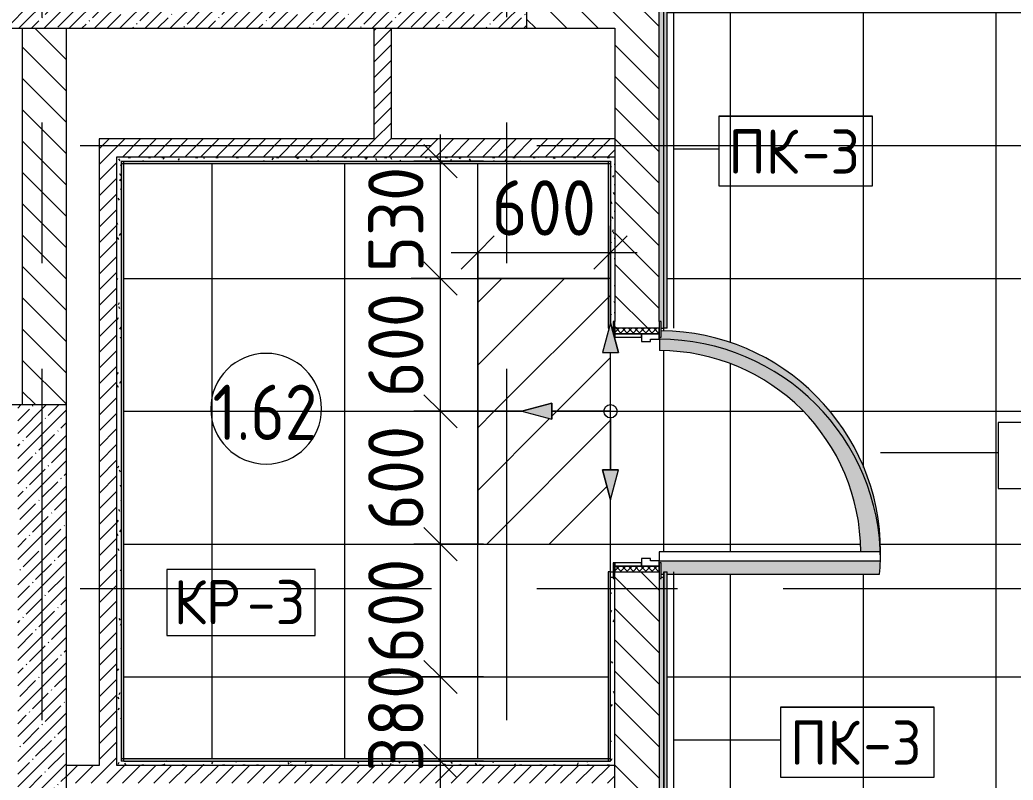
# Model space of a CAD drawing. Header units: millimetres. Extents: x 81671 to 282875, y -8553 to 29000.
# Drawn here: x 98510 to 102997, y 14134 to 17568 of the extents above; entities that cross this region are included whole.
import ezdxf

# ---------------------------------------------------------------- set-up
doc = ezdxf.new("R2010")
doc.units = ezdxf.units.MM
doc.linetypes.add('Осевая', pattern=[3175, 635, -476.25, 1587.5, -476.25])
for name, color, linetype, lineweight in [('A-ANNO-DIMS', 7, 'Continuous', 9), ('A-ANNO-DIMS-100', 7, 'Continuous', 9), ('A-AREA-IDEN', 7, 'Continuous', 9), ('A-DETL', 7, 'Continuous', 9), ('A-DETL-GENF', 7, 'Continuous', 9), ('A-DOOR', 7, 'Continuous', 9), ('A-DOOR-1', 7, 'Continuous', 13), ('A-DOOR-FRAM', 7, 'Continuous', 13), ('A-DOOR-FRAM-1', 7, 'Continuous', 9), ('A-FLOR-IDEN', 7, 'Continuous', 9), ('A-FLOR-PATT', 7, 'Continuous', 9), ('A-GENM-IDEN', 7, 'Continuous', 9), ('A-WALL', 7, 'Continuous', 9), ('I-WALL', 7, 'Continuous', 9), ('Оси-2', 7, 'Осевая', 9)]:
    doc.layers.add(name, color=color, linetype=linetype, lineweight=lineweight)
for name, color, linetype, lineweight, true_color in [('A-DETL-GENF-1', 7, 'Continuous', 9, 0x004000), ('A-FLOR-1', 7, 'Continuous', 9, 0x787878), ('A-GENM-5', 7, 'Continuous', 9, 0xff8040), ('A-WALL-1', 9, 'Continuous', 9, 0x808080), ('A-WALL-FNSH-1', 9, 'Continuous', 9, 0x808080), ('I-WALL-2', 9, 'Continuous', 9, 0x808080)]:
    doc.layers.add(name, color=color, linetype=linetype, lineweight=lineweight, true_color=true_color)
doc.styles.add('GOST Common', font='GOST_Common.ttf', dxfattribs={"width": 0.9, "height": 250})
doc.styles.add('GOST Common_1', font='GOST_Common.ttf', dxfattribs={"height": 200})
doc.styles.add('ISOCPEUR', font='isocpeur.ttf', dxfattribs={"width": 0.9, "height": 250})
doc.dimstyles.new('ISO-2_5_0_9К_БОЛЬШОЙ', dxfattribs={"dimscale": 304.8, "dimtxt": 248.995294, "dimasz": 0.492126, "dimexe": 0.393701, "dimexo": 0.984252, "dimgap": 0, "dimtad": 1, "dimdec": 0, "dimrnd": 10, "dimzin": 0, "dimdsep": 46, "dimtxsty": 'ISOCPEUR', "dimblk1": 'OBLIQUE', "dimblk2": 'OBLIQUE', "dimsah": 1, "dimcen": 0.09, "dimdle": 0.393701, "dimazin": 0, "dimtfac": 1, "dimtdec": 4, "dimtix": 1, "dimtmove": 0, "dimatfit": 3, "dimfxl": 1, "dimtvp": 1, "dimtolj": 1, "dimtzin": 0, "dimarcsym": 2})
pattern_1 = [(45, (0, 0), (-57.024626, 57.024626), []), (45, (57.025, 0), (-57.024626, 57.024626), [100.806, -20.161, 3.353, -16.808])]
pattern_2 = [(135, (0, 0), (-70.71068, -70.71068), [])]
pattern_3 = [(45, (0, 0), (-35.35534, 35.35534), [])]
pattern_4 = [(0, (0, 0), (121.92, 30.48), [10.058, -81.382, 10.058, -81.382, -487.68]), (0, (0, 0), (121.92, 30.48), [-182.88, 10.058, -172.822, 10.058, -81.382, -213.36]), (0, (0, 0), (121.92, 30.48), [-457.2, 10.058, -50.902, 10.058, -142.342]), (120, (45.72, 15.24), (-87.356454, 90.345817), [10.058, -81.382, 10.058, -81.382, -487.68]), (120, (45.72, 15.24), (-87.356454, 90.345817), [-182.88, 10.058, -172.822, 10.058, -81.382, -213.36]), (120, (45.72, 15.24), (-87.356454, 90.345817), [-457.2, 10.058, -50.902, 10.058, -142.342]), (240, (60.96, 76.2), (-34.563546, -120.825817), [10.058, -81.382, 10.058, -81.382, -487.68]), (240, (60.96, 76.2), (-34.563546, -120.825817), [-182.88, 10.058, -172.822, 10.058, -81.382, -213.36]), (240, (60.96, 76.2), (-34.563546, -120.825817), [-457.2, 10.058, -50.902, 10.058, -142.342])]
pattern_5 = [(45, (0, 0), (-141.42136, 141.42136), [])]

# ---------------------------------------------------------------- blocks, each defined once
blk = doc.blocks.new('110_Дверь_СКБ_1Ст_Внутренняя1 - Д-4 1100x2100h_су мгн-31800557-План отделки полов с раскладкой материалов 1 этажа в осях 23_1-33')
at = {"layer": 'A-DOOR'}
h = blk.add_hatch(dxfattribs=at)
h.set_pattern_fill('FP_27', color=256, style=0, pattern_type=2)
h.set_pattern_definition([(135, (1751.41, 164.685), (-14.14214, -14.14214), []), (225, (1751.41, 164.685), (14.14214, -14.14214), [])])
h.paths.add_polyline_path([(562.5, 100), (537.5, 100), (537.5, -100), (562.5, -100)])
at = {"layer": 'A-DOOR-FRAM-1'}
h = blk.add_hatch(dxfattribs=at)
h.set_pattern_fill('FP_28', color=256, style=0, pattern_type=2)
h.set_pattern_definition([(45, (-371.384, 164.685), (-14.1421, 14.1421), []), (135, (-371.384, 164.685), (-14.1421, -14.1421), [])])
h.paths.add_polyline_path([(-512.5, -100), (-512.5, 100), (-537.5, 100), (-537.5, -100)])
at = {"layer": 'A-DOOR'}
blk.add_arc((512.5, 100), 1000, 90, 180, dxfattribs=at)
at = {"layer": 'A-DOOR-1'}
for p, q in [((512.5, 1100), (472.5, 1100)), ((472.5, 1100), (472.5, 100)), ((512.5, 100), (512.5, 1100)), ((472.5, 100), (512.5, 100))]:
    blk.add_line(p, q, dxfattribs=at)
at = {"layer": 'A-DOOR-FRAM'}
for p, q in [((-497.5, 108), (-567.5, 108)), ((-567.5, 108), (-567.5, 100)), ((-567.5, 100), (-497.5, 100)), ((-512.5, 100), (-537.5, 100)), ((-537.5, 100), (-537.5, -100)), ((-487.5, 100), (-512.5, 100)), ((-512.5, 100), (-512.5, 20)), ((-512.5, -100), (-512.5, 100)), ((-497.5, 100), (-512.5, 100)), ((-512.5, 100), (-512.5, 99)), ((-512.5, 99), (-497.5, 99)), ((-497.5, 100), (-497.5, 108)), ((-497.5, 99), (-497.5, 100)), ((-487.5, 60), (-487.5, 100)), ((512.5, 100), (512.5, 60)), ((537.5, 100), (512.5, 100)), ((592.5, 108), (522.5, 108)), ((522.5, 108), (522.5, 100)), ((537.5, 100), (522.5, 100)), ((522.5, 100), (522.5, 99)), ((522.5, 100), (592.5, 100)), ((522.5, 99), (537.5, 99)), ((537.5, 20), (537.5, 100)), ((562.5, 100), (537.5, 100)), ((537.5, 100), (537.5, -100)), ((537.5, 99), (537.5, 100)), ((562.5, -100), (562.5, 100)), ((592.5, 100), (592.5, 108)), ((-477.5, 60), (-487.5, 60)), ((-477.5, 20), (-477.5, 60)), ((512.5, 60), (502.5, 60)), ((502.5, 60), (502.5, 20)), ((-512.5, 20), (-477.5, 20)), ((-497.5, 20), (-512.5, 20)), ((-512.5, 20), (-512.5, -100)), ((-497.5, -100), (-497.5, 20)), ((502.5, 20), (537.5, 20)), ((537.5, 20), (522.5, 20)), ((522.5, 20), (522.5, -100)), ((537.5, -100), (537.5, 20)), ((-497.5, -100), (-567.5, -100)), ((-567.5, -100), (-567.5, -108)), ((-567.5, -108), (-517.7, -108)), ((-537.5, -100), (-512.5, -100)), ((-512.5, -100), (-497.5, -100)), ((-497.5, -102.6), (-497.5, -100)), ((522.5, -100), (537.5, -100)), ((592.5, -100), (522.5, -100)), ((522.5, -100), (522.5, -108)), ((522.5, -108), (592.5, -108)), ((537.5, -100), (562.5, -100)), ((592.5, -108), (592.5, -100))]:
    blk.add_line(p, q, dxfattribs=at)
blk = doc.blocks.new('Плинтус - Плинтус керамогранит бежевый-33067102-План отделки полов с раскладкой материалов 1 этажа в осях 23_1-33')
at = {"layer": 'A-GENM-5'}
blk.add_hatch(color=256, dxfattribs=at).paths.add_polyline_path([(0, 0), (0, -15), (1518, -15), (1518, 0), (59.8, 0)])
for p, q in [((0, 0), (1518, 0)), ((0, -15), (1518, -15)), ((1518, 0), (1518, -15)), ((0, -45), (1518, -45))]:
    blk.add_line(p, q, dxfattribs=at)
blk = doc.blocks.new('Плинтус - Плинтус керамогранит бежевый-32865434-План отделки полов с раскладкой материалов 1 этажа в осях 23_1-33')
at = {"layer": 'A-GENM-5'}
blk.add_hatch(color=256, dxfattribs=at).paths.add_polyline_path([(0, -15), (1591, -15), (1576, 0), (0, 0)])
for p, q in [((0, 0), (1576, 0)), ((0, -15), (0, 0)), ((0, -15), (1591, -15)), ((1591, -15), (1576, 0)), ((0, -45), (1621, -45))]:
    blk.add_line(p, q, dxfattribs=at)
blk = doc.blocks.new('Начало раскладки_красным - Начало раскладки_красным-26109928-План отделки полов с раскладкой материалов 1 этажа в осях 23_1-33')
at = {"layer": 'A-DETL-GENF'}
for points in [[(-36.2, 264.8), (36.2, 264.8), (0, 400)], [(-264.8, -36.2), (-264.8, 36.2), (-400, 0)], [(0, -400), (36.2, -264.8), (-36.2, -264.8)]]:
    blk.add_hatch(color=256, dxfattribs=at).paths.add_polyline_path(points)
for p, q in [((0, 400), (-36.2, 264.8)), ((0, 400), (-36.2, 264.8)), ((36.2, 264.8), (0, 400)), ((0, 400), (36.2, 264.8)), ((-36.2, 264.8), (36.2, 264.8)), ((-36.2, 264.8), (36.2, 264.8)), ((0, 30), (0, 264.8)), ((-264.8, 36.2), (-400, 0)), ((-400, 0), (-264.8, 36.2)), ((-400, 0), (-264.8, -36.2)), ((-400, 0), (-264.8, -36.2)), ((-264.8, -36.2), (-264.8, 36.2)), ((-264.8, 36.2), (-264.8, -36.2)), ((-30, 0), (-264.8, 0)), ((0, -30), (0, -264.8)), ((36.2, -264.8), (-36.2, -264.8)), ((-36.2, -264.8), (0, -400)), ((0, -400), (-36.2, -264.8)), ((-36.2, -264.8), (36.2, -264.8)), ((0, -400), (36.2, -264.8)), ((0, -400), (36.2, -264.8))]:
    blk.add_line(p, q, dxfattribs=at)
blk.add_circle((0, 0), 30, dxfattribs=at)
blk = doc.blocks.new('Марка_Помещения - Номер-25198446-План отделки полов с раскладкой материалов 1 этажа в осях 23_1-33')
at = {"layer": 'A-AREA-IDEN'}
for start, end in [(360, 180), (180, 360)]:
    blk.add_arc((0, 0), 2.5, start, end, dxfattribs=at)
blk = doc.blocks.new('DIMBLOCK33-План отделки полов с раскладкой материалов 1 этажа в осях 23_1-33')
at = {"layer": 'A-ANNO-DIMS-100', "lineweight": 20}
for p, q in [((100409.8, 14600), (100334.8, 14675)), ((100409.8, 14600), (100484.8, 14525)), ((100409.8, 14220), (100334.8, 14295)), ((100409.8, 14220), (100484.8, 14145))]:
    blk.add_line(p, q, dxfattribs=at)
at = {"layer": 'A-ANNO-DIMS-100'}
for p, q in [((100603.8, 14600), (100289.8, 14600)), ((100409.8, 14100), (100409.8, 14600)), ((100409.8, 14600), (100603.8, 14600)), ((100603.8, 14220), (100289.8, 14220)), ((100409.8, 14220), (100603.8, 14220))]:
    blk.add_line(p, q, dxfattribs=at)
at = {"layer": 'A-ANNO-DIMS-100', "color": 0, "insert": (100083.2, 14173), "char_height": 250, "width": 568.858, "attachment_point": 1, "rotation": 90, "line_spacing_factor": 1.149209, "style": 'ISOCPEUR'}
blk.add_mtext('380', dxfattribs=at)
blk = doc.blocks.new('_Oblique')
at = {"color": 0, "linetype": 'ByBlock', "lineweight": -2}
blk.add_line((-0.5, -0.5), (0.5, 0.5), dxfattribs=at)
blk = doc.blocks.new('DIMBLOCK34-План отделки полов с раскладкой материалов 1 этажа в осях 23_1-33')
at = {"layer": 'A-ANNO-DIMS-100', "lineweight": 20}
for p, q in [((100409.8, 15200), (100334.8, 15275)), ((100409.8, 15200), (100484.8, 15125)), ((100409.8, 14600), (100334.8, 14675)), ((100409.8, 14600), (100484.8, 14525))]:
    blk.add_line(p, q, dxfattribs=at)
at = {"layer": 'A-ANNO-DIMS-100'}
for p, q in [((100603.8, 15200), (100289.8, 15200)), ((100409.8, 14600), (100409.8, 15200)), ((100409.8, 15200), (100603.8, 15200)), ((100603.8, 14600), (100289.8, 14600)), ((100409.8, 14600), (100603.8, 14600))]:
    blk.add_line(p, q, dxfattribs=at)
at = {"layer": 'A-ANNO-DIMS-100', "color": 0, "insert": (100083.2, 14663), "char_height": 250, "width": 568.858, "attachment_point": 1, "rotation": 90, "line_spacing_factor": 1.149209, "style": 'ISOCPEUR'}
blk.add_mtext('600', dxfattribs=at)
blk = doc.blocks.new('DIMBLOCK35-План отделки полов с раскладкой материалов 1 этажа в осях 23_1-33')
at = {"layer": 'A-ANNO-DIMS-100', "lineweight": 20}
for p, q in [((100409.8, 15800), (100334.8, 15875)), ((100409.8, 15800), (100484.8, 15725)), ((100409.8, 15200), (100334.8, 15275)), ((100409.8, 15200), (100484.8, 15125))]:
    blk.add_line(p, q, dxfattribs=at)
at = {"layer": 'A-ANNO-DIMS-100'}
for p, q in [((100603.8, 15800), (100289.8, 15800)), ((100409.8, 15200), (100409.8, 15800)), ((100409.8, 15800), (100603.8, 15800)), ((100603.8, 15200), (100289.8, 15200)), ((100409.8, 15200), (100603.8, 15200))]:
    blk.add_line(p, q, dxfattribs=at)
at = {"layer": 'A-ANNO-DIMS-100', "color": 0, "insert": (100083.2, 15263), "char_height": 250, "width": 568.858, "attachment_point": 1, "rotation": 90, "line_spacing_factor": 1.149209, "style": 'ISOCPEUR'}
blk.add_mtext('600', dxfattribs=at)
blk = doc.blocks.new('DIMBLOCK36-План отделки полов с раскладкой материалов 1 этажа в осях 23_1-33')
at = {"layer": 'A-ANNO-DIMS-100', "lineweight": 20}
for p, q in [((100409.8, 16400), (100334.8, 16475)), ((100409.8, 16400), (100484.8, 16325)), ((100409.8, 15800), (100334.8, 15875)), ((100409.8, 15800), (100484.8, 15725))]:
    blk.add_line(p, q, dxfattribs=at)
at = {"layer": 'A-ANNO-DIMS-100'}
for p, q in [((100278, 16400), (100529.8, 16400)), ((100409.8, 16400), (100278, 16400)), ((100409.8, 15800), (100409.8, 16400)), ((100603.8, 15800), (100289.8, 15800)), ((100409.8, 15800), (100603.8, 15800))]:
    blk.add_line(p, q, dxfattribs=at)
at = {"layer": 'A-ANNO-DIMS-100', "color": 0, "insert": (100083.2, 15863), "char_height": 250, "width": 568.858, "attachment_point": 1, "rotation": 90, "line_spacing_factor": 1.149209, "style": 'ISOCPEUR'}
blk.add_mtext('600', dxfattribs=at)
blk = doc.blocks.new('DIMBLOCK37-План отделки полов с раскладкой материалов 1 этажа в осях 23_1-33')
at = {"layer": 'A-ANNO-DIMS-100'}
for p, q in [((100409.8, 16400), (100409.8, 17050)), ((100603.8, 16930), (100289.8, 16930)), ((100409.8, 16930), (100603.8, 16930)), ((100278, 16400), (100529.8, 16400)), ((100409.8, 16400), (100278, 16400))]:
    blk.add_line(p, q, dxfattribs=at)
at = {"layer": 'A-ANNO-DIMS-100', "lineweight": 20}
for p, q in [((100409.8, 16930), (100334.8, 17005)), ((100409.8, 16930), (100484.8, 16855)), ((100409.8, 16400), (100334.8, 16475)), ((100409.8, 16400), (100484.8, 16325))]:
    blk.add_line(p, q, dxfattribs=at)
at = {"layer": 'A-ANNO-DIMS-100', "color": 0, "insert": (100083.2, 16428), "char_height": 250, "width": 568.858, "attachment_point": 1, "rotation": 90, "line_spacing_factor": 1.149209, "style": 'ISOCPEUR'}
blk.add_mtext('530', dxfattribs=at)
blk = doc.blocks.new('DIMBLOCK38-План отделки полов с раскладкой материалов 1 этажа в осях 23_1-33')
at = {"layer": 'A-ANNO-DIMS-100'}
for p, q in [((100578, 16323), (100578, 16636.9)), ((101178, 16323), (101178, 16636.9)), ((100458, 16516.9), (101298, 16516.9)), ((100578, 16516.9), (100578, 16323)), ((101178, 16516.9), (101178, 16323))]:
    blk.add_line(p, q, dxfattribs=at)
at = {"layer": 'A-ANNO-DIMS-100', "lineweight": 20}
for p, q in [((100578, 16516.9), (100653, 16591.9)), ((101178, 16516.9), (101253, 16591.9)), ((100578, 16516.9), (100503, 16441.9)), ((101178, 16516.9), (101103, 16441.9))]:
    blk.add_line(p, q, dxfattribs=at)
at = {"layer": 'A-ANNO-DIMS-100', "color": 0, "insert": (100641, 16843.5), "char_height": 250, "width": 568.858, "attachment_point": 1, "line_spacing_factor": 1.149209, "style": 'ISOCPEUR'}
blk.add_mtext('600', dxfattribs=at)
blk = doc.blocks.new('Mark Reiling - Mark Reiling-26174330-План отделки полов с раскладкой материалов 1 этажа в осях 23_1-33')
at = {"layer": 'A-GENM-IDEN'}
for p, q in [((-3.47, 1.49), (-3.47, -1.663)), ((-3.47, 1.49), (3.47, 1.49)), ((3.47, 1.49), (-3.47, 1.49)), ((-3.47, 1.49), (-3.47, -1.663)), ((3.47, -1.663), (3.47, 1.49)), ((3.47, -1.663), (3.47, 1.49)), ((-3.47, -1.663), (3.47, -1.663)), ((-3.47, -1.663), (3.47, -1.663))]:
    blk.add_line(p, q, dxfattribs=at)
blk = doc.blocks.new('М_перекрытий_ЭП - Типоразмер-25383776-План отделки полов с раскладкой материалов 1 этажа в осях 23_1-33')
at = {"layer": 'A-FLOR-IDEN'}
for p, q in [((3.352, 1.578), (-3.336, 1.578)), ((-3.336, 1.578), (-3.336, -1.406)), ((3.352, -1.406), (3.352, 1.578)), ((-3.336, -1.406), (3.352, -1.406))]:
    blk.add_line(p, q, dxfattribs=at)

msp = doc.modelspace()

# ---------------------------------------------------------------- hatches: boundary and pattern name
at = {"layer": 'A-DETL-GENF-1'}
h = msp.add_hatch(dxfattribs=at)
h.set_pattern_fill('FP_93', color=256, style=0, pattern_type=2)
h.set_pattern_definition(pattern_5)
h.paths.add_polyline_path([(101178, 15800), (101178, 16064.8), (101141.8, 16064.8), (101178, 16200), (101178, 16400), (100578, 16400), (100578, 15800), (100778, 15800), (100913.2, 15836.2), (100913.2, 15800)])
h = msp.add_hatch(dxfattribs=at)
h.set_pattern_fill('FP_93', color=256, style=0, pattern_type=2)
h.set_pattern_definition(pattern_5)
h.paths.add_polyline_path([(101141.8, 15200), (101178, 15200), (101178, 15400), (101141.8, 15535.2), (101178, 15535.2), (101178, 15800), (100913.2, 15800), (100913.2, 15763.8), (100778, 15800), (100578, 15800), (100578, 15200), (100913.2, 15200)])
at = {"layer": 'A-FLOR-PATT'}
h = msp.add_hatch(dxfattribs=at)
h.set_pattern_fill('FP_82', color=256, style=0, pattern_type=2)
h.set_pattern_definition([(0, (109520, 17600), (0, 600), []), (90, (109520, 17600), (-600, 4e-14), [])])
h.paths.add_polyline_path([(115560, 13380), (115580, 13380), (115580, 13400), (113795.4, 13400), (113795.4, 13500), (113805.4, 13500), (113805.4, 13520), (113755.4, 13520), (113755.4, 13560), (113805.4, 13560), (113805.4, 13557), (115564, 13557), (115564, 14016), (116136, 14016), (116136, 13636), (117774, 13636), (117774, 14399.1), (116916.4, 14399.1), (116916.5, 14501.6), (116928.3, 14603.4), (116951.6, 14703.3), (116986.2, 14799.7), (117031.6, 14891.6), (117087.2, 14977.7), (117152.2, 15056.9), (117225.9, 15128.2), (117307.3, 15190.5), (117395.3, 15243.1), (117496.4, 15287.8), (117591.1, 15317.5), (117689.1, 15336.7), (117789, 15344.8), (117789, 15254.7), (117686.8, 15245.4), (117586.3, 15223), (117488.7, 15187.5), (117406.7, 15146.7), (117323.2, 15091.1), (117247.2, 15025.6), (117180, 14951.1), (117122.6, 14868.9), (117075.8, 14780.2), (117040.5, 14686.3), (117017.1, 14588.8), (117006, 14490), (117790, 14490), (117789, 16230), (115600.4, 16230), (115600.4, 16293), (115550.4, 16293), (115550.4, 16398), (113850.4, 16398), (113850.4, 16293), (110907, 16293), (110907, 16500), (110857, 16500), (110857, 16750), (110907, 16750), (110907, 16800), (111027, 16800), (111027, 16840), (111050, 16840), (111050, 18510), (111027, 18510), (111027, 18560), (111007, 18560), (111007, 18550), (110857, 18550), (110857, 18580), (110515, 18579), (110515, 20739), (109900, 20739), (109900, 20734), (109100, 20734), (109100, 20739), (107700, 20739), (107700, 20734), (106900, 20734), (106900, 20739), (105500, 20739), (105500, 20734), (104700, 20734), (104700, 20739), (103200, 20739), (103200, 20734), (101400, 20734), (101400, 20739), (100836, 20739), (100836, 17766), (101434, 17766), (101434, 16175), (101419, 16175), (101417.9, 17751), (100821, 17751), (100821, 17750), (101418, 17750), (101419, 16162.9), (101510.1, 16157.7), (101619.8, 16139.1), (101726.8, 16108.4), (101829.7, 16066), (101927.2, 16012.5), (102018.2, 15948.5), (102103.5, 15872.4), (102176.1, 15792.1), (102241.1, 15701.8), (102295.6, 15604.8), (102339, 15502.4), (102370.8, 15395.7), (102390.5, 15286.2), (102398, 15165), (102397.9, 15125), (102395.7, 15125), (102393, 15064), (101434, 15064), (101434, 13557), (103589, 13557), (103589, 13560), (103639, 13560), (103639, 13520), (103589, 13520), (103589, 13500), (103599, 13500), (103599, 13402.9), (103671.6, 13402.9), (103671.6, 13404.6), (103721.6, 13404.6), (103721.6, 13402.9), (105158.8, 13402.9), (105158.8, 13404.6), (105208.8, 13404.6), (105208.8, 13402.9), (105333.5, 13402.9), (105333.5, 13382.9), (105208.8, 13382.9), (105208.8, 13380), (105400, 13380), (105400, 13400), (105350, 13400), (105350, 13500), (105360, 13500), (105360, 13520), (105310, 13520), (105310, 13560), (105360, 13560), (105360, 13557), (105400, 13557), (105400, 13600), (105400, 13601), (105400, 13616), (105514, 13616.8), (105514, 14016), (106086, 14016), (106086, 13616), (106611, 13616), (106610, 13601), (106610, 13600), (106610, 13557), (106650, 13557), (106650, 13560), (106700, 13560), (106700, 13520), (106650, 13520), (106650, 13500), (106660, 13500), (106660, 13402.9), (106746.6, 13402.9), (106746.6, 13404.6), (106796.6, 13404.6), (106796.6, 13402.9), (108233.8, 13402.9), (108233.8, 13404.6), (108283.8, 13404.6), (108283.8, 13402.9), (108394.5, 13402.9), (108394.5, 13382.9), (108283.8, 13382.9), (108283.8, 13380), (109830, 13380), (109829, 13400), (108409, 13400), (108409, 13500), (108419, 13500), (108419, 13520), (108369, 13520), (108369, 13560), (108419, 13560), (108419, 13557), (109814, 13557), (109814, 14016), (111086, 14016), (111086, 13557), (112040.4, 13557), (112040.4, 13560), (112090.4, 13560), (112090.4, 13520), (112040.4, 13520), (112040.4, 13500), (112050.4, 13500), (112050.4, 13402.9), (112137.1, 13402.9), (112137.1, 13404.6), (112187.1, 13404.6), (112187.1, 13402.9), (113624.2, 13402.9), (113624.2, 13404.6), (113674.2, 13404.6), (113674.2, 13402.9), (113794.5, 13402.9), (113794.5, 13382.9), (113674.2, 13382.9), (113674.2, 13380), (115550, 13380)])
h.paths.add_polyline_path([(113591.6, 13380), (113624.2, 13380), (113624.2, 13382.9), (112187.1, 13382.9), (112187.1, 13380), (112457.4, 13380)])
h.paths.add_polyline_path([(112010.4, 13380), (112137.1, 13380), (112137.1, 13382.9), (112014.5, 13382.9), (112014.5, 13400), (111070, 13400), (111070, 13380), (112000.4, 13380)])
h.paths.add_polyline_path([(104466, 13380), (105158.8, 13380), (105158.8, 13382.9), (103721.6, 13382.9), (103721.6, 13380), (103748, 13380)])
h.paths.add_polyline_path([(103553.5, 13380), (103671.6, 13380), (103671.6, 13382.9), (103553.5, 13382.9), (103553.5, 13400), (101418, 13400), (101418, 13380), (103549, 13380)])
h.paths.add_polyline_path([(107129.8, 13380), (108233.8, 13380), (108233.8, 13382.9), (106796.6, 13382.9), (106796.6, 13380)])
h.paths.add_polyline_path([(106610, 13380), (106746.6, 13380), (106746.6, 13382.9), (106614.5, 13382.9), (106614.5, 13400), (106610, 13400)])
h.paths.add_polyline_path([(109829, 13500), (109829, 13540), (109819, 13540), (109819, 13500)])
h.paths.add_polyline_path([(106614.5, 13500), (106620, 13500), (106620, 13540), (106610, 13540), (106610, 13500)])
h.paths.add_polyline_path([(105400, 13500), (105400, 13540), (105390, 13540), (105390, 13500)])
h.paths.add_polyline_path([(113681.6, 13557), (113591.6, 13557), (113591.6, 14264.1), (113494.3, 14251.8), (113415.8, 14232.5), (113332.4, 14200.3), (113253.6, 14157.7), (113180.9, 14105.6), (113115.4, 14044.6), (113058.1, 13975.8), (113010, 13900.4), (112971.9, 13819.4), (112944.3, 13734.3), (112927.8, 13646.3), (112922.5, 13557), (112832.4, 13557), (112826.7, 13650.1), (112808.8, 13741.6), (112779, 13830), (112737.2, 13914.8), (112686.2, 13991.2), (112624.8, 14061.4), (112554.6, 14122.8), (112477, 14174.5), (112393.3, 14215.6), (112305, 14245.4), (112213.4, 14263.3), (112213.4, 13560), (112123.4, 13560), (112123.4, 14359), (112221.8, 14352.9), (112318.7, 14334.8), (112412.5, 14304.9), (112502, 14263.6), (112585.8, 14211.7), (112662.5, 14149.8), (112731, 14079), (112790.4, 14000), (112841.1, 13910.6), (112877.6, 13824), (112913.9, 13910.6), (112965.9, 14000), (113015.9, 14068), (113080.1, 14136.6), (113152, 14197.1), (113230.4, 14248.8), (113314.4, 14290.8), (113402.8, 14322.6), (113502.7, 14344.7), (113591.6, 14354), (113681.6, 14353.2), (113681.6, 13560)])
h.paths.add_polyline_path([(115580, 13557), (115580, 14000), (116120, 14000), (116121, 13620), (117790, 13621), (117789, 13621), (116121, 13621), (116120, 14001), (115579, 13999.9), (115579, 13557)])
h.paths.add_polyline_path([(111071, 13557), (111069.9, 14001), (109829, 14000), (109830, 14000), (111070, 14000), (111070, 13557)])
h.paths.add_polyline_path([(107442, 13557), (107436.3, 13650.1), (107418.4, 13741.6), (107388.6, 13830), (107346.7, 13914.8), (107295.8, 13991.2), (107234.3, 14061.4), (107164.2, 14122.8), (107086.6, 14174.5), (107002.9, 14215.6), (106914.5, 14245.4), (106823, 14263.3), (106823, 13560), (106733, 13560), (106733, 14359), (106831.3, 14352.9), (106928.2, 14334.8), (107022.1, 14304.9), (107112.1, 14263.3), (107195.3, 14211.7), (107272, 14149.8), (107340.5, 14079), (107399.9, 14000), (107450.7, 13910.6), (107487.1, 13824), (107523.5, 13910.6), (107575.5, 14000), (107625.5, 14068), (107689.7, 14136.6), (107761.5, 14197.1), (107840, 14248.8), (107924, 14290.8), (108012.4, 14322.6), (108112.3, 14344.7), (108201.2, 14354), (108291.2, 14353.2), (108291.2, 13557), (108201.2, 13557), (108201.2, 14264.1), (108103.9, 14251.8), (108025.4, 14232.5), (107941.9, 14200.3), (107863.2, 14157.7), (107790.5, 14105.6), (107725, 14044.6), (107667.7, 13975.8), (107619.6, 13900.4), (107581.5, 13819.4), (107553.9, 13734.3), (107537.3, 13646.3), (107532, 13557)])
h.paths.add_polyline_path([(104367, 13557), (104361.3, 13650.1), (104343.4, 13741.6), (104313.6, 13830), (104271.7, 13914.8), (104220.8, 13991.2), (104159.3, 14061.4), (104089.2, 14122.8), (104011.6, 14174.5), (103927.9, 14215.6), (103839.5, 14245.4), (103748, 14263.3), (103748, 13560), (103658, 13560), (103658, 14359), (103756.3, 14352.9), (103853.2, 14334.8), (103947.1, 14304.9), (104037.1, 14263.3), (104120.3, 14211.7), (104197, 14149.8), (104265.5, 14079), (104324.8, 14000.3), (104375.7, 13910.6), (104412.1, 13824), (104448.5, 13910.6), (104494.8, 13992.3), (104550.5, 14068), (104614.7, 14136.6), (104686.5, 14197.1), (104765, 14248.8), (104849, 14290.8), (104937.4, 14322.6), (105037.3, 14344.7), (105132, 14353.9), (105216.2, 14353.2), (105216.2, 13557), (105126.2, 13557), (105126.2, 14264.1), (105028.9, 14251.8), (104950.4, 14232.5), (104866.9, 14200.3), (104788.2, 14157.7), (104715.5, 14105.6), (104650, 14044.6), (104592.7, 13975.8), (104544.6, 13900.4), (104506.5, 13819.4), (104478.9, 13734.3), (104462.3, 13646.3), (104457, 13557)])
h.paths.add_polyline_path([(106070, 13602), (106071, 13603), (106070, 14001), (105529, 13999.8), (105530, 14000), (106070, 14000), (106070, 13616)])
h.paths.add_polyline_path([(101701.3, 15165), (102307.4, 15165), (102303.3, 15256.6), (102287.1, 15358), (102259.6, 15456.9), (102221.1, 15552.1), (102172.1, 15642.4), (102113.3, 15726.6), (102045.3, 15803.6), (101966, 15874.7), (101885.7, 15932.3), (101796, 15982.3), (101701.3, 16022), (101602.7, 16050.7), (101501.5, 16068.1), (101418, 16072.9), (101418, 15165), (101602.7, 15165)])
h.paths.add_polyline_path([(117774, 15350), (117774, 16213.7), (115600.4, 16213.7), (115600.8, 16228.7), (117789, 16228.7), (117789, 15350), (117784.9, 15350)])
h = msp.add_hatch(dxfattribs=at)
h.set_pattern_fill('FP_71', color=256, style=0, pattern_type=2)
h.set_pattern_definition([(270, (100578, 15200), (600, 4e-14), []), (0, (100578, 15200), (0, 600), [])])
h.paths.add_polyline_path([(98979, 14231), (101167, 14231), (101167, 15075), (101190, 15075), (101190, 15115), (101318, 15115), (101318, 15135), (101358, 15135), (101358, 15125), (101398, 15125), (101398.4, 15165), (101418, 15165), (101418, 16072.9), (101399, 16074), (101398, 16125), (101358, 16125), (101358, 16115), (101318, 16115), (101318, 16135), (101195.4, 16135), (101214.2, 16064.8), (101141.8, 16064.8), (101171.3, 16175), (101167, 16175), (101167, 16919), (98979, 16919), (98979, 14248.1)])
h.paths.add_polyline_path([(101178, 15400), (101141.8, 15535.2), (101214.2, 15535.2), (101190, 15444.8)])
h.paths.add_polyline_path([(100913.2, 15763.8), (100778, 15800), (100913.2, 15836.2), (100913.2, 15800)])
h.paths.add_polyline_path([(101190, 16155.2), (101190, 16175), (101184.7, 16175)])
h.paths.add_polyline_path([(101418, 16162.9), (101418, 16175), (101406, 16175), (101406, 16163.6)])
h = msp.add_hatch(color=256, dxfattribs=at)
h.paths.add_polyline_path([(101419, 15064), (101419, 15075), (101434, 15075), (101434, 15064), (102393, 15064), (102395.7, 15125), (101398, 15125), (101398, 15115), (101406, 15115), (101406, 15064)])
h.paths.add_polyline_path([(102354.7, 15165), (102397.5, 15165), (102397.9, 15175.2), (102390.5, 15286.2), (102370.8, 15395.7), (102339, 15502.4), (102295.6, 15604.8), (102241.1, 15701.8), (102176.1, 15792.1), (102101.5, 15874.7), (102018.2, 15948.5), (101927.2, 16012.5), (101829.7, 16066), (101726.8, 16108.4), (101619.8, 16139.1), (101510.1, 16157.7), (101406, 16163.6), (101406, 16135), (101399, 16135), (101399, 16074), (101501.5, 16068.1), (101602.7, 16050.7), (101701.3, 16022), (101802.3, 15978.9), (101885.7, 15932.3), (101969.2, 15872.4), (102045.3, 15803.6), (102113.3, 15726.6), (102172.1, 15642.4), (102221.1, 15552.1), (102259.6, 15456.9), (102287.1, 15358), (102303.3, 15256.6), (102307.4, 15165)])
at = {"layer": 'I-WALL'}
h = msp.add_hatch(dxfattribs=at)
h.set_pattern_fill('FP_2', color=256, style=0, pattern_type=2)
h.set_pattern_definition(pattern_1)
h.paths.add_polyline_path([(100630, 17530), (100800, 17530), (100800, 17750), (94800, 17750), (94800, 17530), (100470.4, 17530)])
h = msp.add_hatch(dxfattribs=at)
h.set_pattern_fill('FP_4', color=256, style=0, pattern_type=2)
h.set_pattern_definition(pattern_2)
h.paths.add_polyline_path([(101198, 17530), (101398, 17530), (101398, 17730), (100800, 17730), (100800, 17530), (101136.3, 17530)])
h = msp.add_hatch(dxfattribs=at)
h.set_pattern_fill('FP_4', color=256, style=0, pattern_type=2)
h.set_pattern_definition(pattern_2)
h.paths.add_polyline_path([(98720, 15830), (98720, 17530), (98520, 17530), (98520, 15830)])
h = msp.add_hatch(dxfattribs=at)
h.set_pattern_fill('FP_3', color=256, style=0, pattern_type=2)
h.set_pattern_definition(pattern_3)
h.paths.add_polyline_path([(100188, 17030), (100188, 17530), (100108, 17530), (100108, 17030)])
h = msp.add_hatch(dxfattribs=at)
h.set_pattern_fill('FP_4', color=256, style=0, pattern_type=2)
h.set_pattern_definition(pattern_2)
h.paths.add_polyline_path([(101198, 13600), (101398, 13600), (101398, 15075), (101198, 15075), (101198, 13616.8)])
h.paths.add_polyline_path([(101398, 16175), (101398, 17530), (101198, 17530), (101198, 16175), (101214.2, 16175)])
h = msp.add_hatch(dxfattribs=at)
h.set_pattern_fill('FP_3', color=256, style=0, pattern_type=2)
h.set_pattern_definition(pattern_3)
h.paths.add_polyline_path([(98868, 14200), (98948, 14200), (98948, 17030), (98868, 17030), (98868, 14834.7)])
h = msp.add_hatch(dxfattribs=at)
h.set_pattern_fill('FP_3', color=256, style=0, pattern_type=2)
h.set_pattern_definition(pattern_3)
h.paths.add_polyline_path([(101198, 16950), (101198, 17030), (98948, 17030), (98948, 16950), (101136.3, 16950)])
for points in [[(101178, 16919), (101178, 16930), (98968, 16930), (98968, 16919), (101136.3, 16919)], [(98968, 14220), (98979, 14220), (98979, 16930), (98968, 16930), (98968, 14834.7)], [(101178, 14220), (101178, 14231), (98968, 14231), (98968, 14220), (100470.4, 14220)]]:
    msp.add_hatch(color=256, dxfattribs=at).paths.add_polyline_path(points)
h = msp.add_hatch(color=256, dxfattribs=at)
h.paths.add_polyline_path([(101167, 14220), (101178, 14220), (101178, 15075), (101167, 15075), (101167, 14834.7)])
h.paths.add_polyline_path([(101171.3, 16175), (101178, 16200), (101178, 16930), (101167, 16930), (101167, 16175)])
h = msp.add_hatch(dxfattribs=at)
h.set_pattern_fill('FP_2', color=256, style=0, pattern_type=2)
h.set_pattern_definition(pattern_1)
h.paths.add_polyline_path([(98500, 13620), (98720, 13620), (98720, 15830), (98500, 15830), (98500, 14040)])
h = msp.add_hatch(dxfattribs=at)
h.set_pattern_fill('FP_3', color=256, style=0, pattern_type=2)
h.set_pattern_definition(pattern_3)
h.paths.add_polyline_path([(100520, 14120), (101198, 14120), (101198, 14200), (98720, 14200), (98720, 14120), (100470.4, 14120)])
at = {"layer": 'I-WALL-2'}
h = msp.add_hatch(dxfattribs=at)
h.set_pattern_fill('FP_64', color=256, style=0, pattern_type=2)
h.set_pattern_definition(pattern_4)
h.paths.add_polyline_path([(101418, 13557), (101418, 15050), (101406, 15050), (101406, 15045), (101398, 15045), (101398, 13557)])
h.paths.add_polyline_path([(101406, 16175), (101418, 16175), (101418, 17750), (101398, 17750), (101398, 16205), (101406, 16205)])
h = msp.add_hatch(dxfattribs=at)
h.set_pattern_fill('FP_64', color=256, style=0, pattern_type=2)
h.set_pattern_definition(pattern_4)
h.paths.add_polyline_path([(101178, 16930), (101178, 16950), (98948, 16950), (98948, 16930), (101167, 16930)])
h = msp.add_hatch(dxfattribs=at)
h.set_pattern_fill('FP_64', color=256, style=0, pattern_type=2)
h.set_pattern_definition(pattern_4)
h.paths.add_polyline_path([(98948, 14200), (98968, 14200), (98968, 16930), (98948, 16930), (98948, 14834.7)])
h = msp.add_hatch(dxfattribs=at)
h.set_pattern_fill('FP_64', color=256, style=0, pattern_type=2)
h.set_pattern_definition(pattern_4)
h.paths.add_polyline_path([(101178, 14220), (101198, 14220), (101197.9, 15045), (101190, 15045), (101190, 15050), (101178, 15050), (101178, 14231)])
h.paths.add_polyline_path([(101184.7, 16175), (101190, 16175), (101190, 16205), (101198, 16205), (101198, 16950), (101178, 16950), (101178, 16200)])
h = msp.add_hatch(dxfattribs=at)
h.set_pattern_fill('FP_64', color=256, style=0, pattern_type=2)
h.set_pattern_definition(pattern_4)
h.paths.add_polyline_path([(100470.4, 14200), (101198, 14200), (101198, 14220), (98968, 14220), (98968, 14200), (99138.5, 14200)])

# ---------------------------------------------------------------- linework, layer by layer
at = {"layer": 'A-DETL'}
for p, q in [((101178, 16400), (100578, 16400)), ((100578, 16400), (100578, 15800)), ((101178, 16200), (101178, 16400)), ((101178, 15800), (101178, 16064.8)), ((100578, 15800), (100778, 15800)), ((100778, 15800), (100578, 15800)), ((100578, 15800), (100578, 15200)), ((100913.2, 15800), (101178, 15800)), ((101178, 15800), (100913.2, 15800)), ((101178, 15535.2), (101178, 15800)), ((101178, 15200), (101178, 15400)), ((100578, 15200), (101178, 15200))]:
    msp.add_line(p, q, dxfattribs=at)
at = {"layer": 'A-FLOR-1'}
for p, q in [((101418, 16162.9), (101418, 16175)), ((101399, 16135), (101399, 16074)), ((101418, 15165), (101418, 16072.9)), ((101178, 15075), (101190, 15075)), ((101406, 15064), (101419, 15064)), ((101434, 15064), (102393, 15064))]:
    msp.add_line(p, q, dxfattribs=at)
for radius, start, end in [(1000, 0.0559, 89.5408), (910, 0.0634, 89.937), (1000, 354.2608, 357.7606)]:
    msp.add_arc((101398, 15164), radius, start, end, dxfattribs=at)
at = {"layer": 'A-FLOR-IDEN'}
msp.add_line((102397.9, 15614), (102929.3, 15614), dxfattribs=at)
at = {"layer": 'A-GENM-IDEN'}
for p, q in [((101464, 16985.5), (101667.6, 16985.5)), ((101464, 14316), (101945.4, 14316))]:
    msp.add_line(p, q, dxfattribs=at)
at = {"layer": 'A-WALL'}
for p, q in [((98968, 16930), (101178, 16930)), ((98968, 16930), (98968, 14220)), ((101178, 14220), (101178, 15050)), ((98979, 14220), (98968, 14220))]:
    msp.add_line(p, q, dxfattribs=at)
at = {"layer": 'A-WALL-1'}
for p, q in [((100800, 17530), (100800, 21400)), ((101398, 16205), (101398, 17730)), ((101418, 16175), (101418, 17750)), ((97720, 17530), (101198, 17530)), ((98520, 17530), (98520, 15830)), ((98720, 13620), (98720, 17530)), ((100108, 17530), (100108, 17030)), ((100188, 17030), (100188, 17530)), ((101198, 17530), (101198, 16205)), ((100108, 17030), (98868, 17030)), ((98868, 17030), (98868, 14200)), ((101198, 17030), (100188, 17030)), ((98948, 16950), (101198, 16950)), ((98948, 14200), (98948, 16950)), ((101178, 16930), (101178, 16200)), ((101184.7, 16175), (101190, 16175)), ((101406, 16175), (101418, 16175)), ((97720, 15830), (98720, 15830)), ((101190, 15050), (101178, 15050)), ((101198, 13600), (101198, 15045)), ((101398, 15045), (101398, 13400)), ((101418, 15050), (101406, 15050)), ((98868, 14200), (98720, 14200)), ((101198, 14200), (98948, 14200)), ((98968, 14220), (98968, 14220))]:
    msp.add_line(p, q, dxfattribs=at)
at = {"layer": 'A-WALL-FNSH-1'}
for p, q in [((101419, 16175), (101419, 17751)), ((98968, 16919), (101178, 16919)), ((98979, 14220), (98979, 16930)), ((101167, 16930), (101167, 16175)), ((101167, 16175), (101171.3, 16175)), ((101418, 16175), (101419, 16175)), ((101178, 15075), (101167, 15075)), ((101167, 15075), (101167, 14220)), ((101178, 15050), (101178, 15075)), ((101418, 15075), (101418, 13557)), ((101419, 15075), (101418, 15075)), ((101419, 13557), (101419, 15075)), ((101178, 14231), (98968, 14231)), ((98979, 14220), (101178, 14220))]:
    msp.add_line(p, q, dxfattribs=at)
at = {"layer": 'Оси-2'}
for p, q in [((100710, 593.7), (100710, 19528.3)), ((98610, 593.7), (98610, 19415.1)), ((84970.8, 17000), (122760, 17000)), ((84970.8, 15000), (122160, 15000))]:
    msp.add_line(p, q, dxfattribs=at)

# ---------------------------------------------------------------- block references
at = {"layer": 'A-AREA-IDEN', "xscale": 99.99999999999993, "yscale": 99.99999999999993, "zscale": 99.99999999999993}
msp.add_blockref('Марка_Помещения - Номер-25198446-План отделки полов с раскладкой материалов 1 этажа в осях 23_1-33', (99622.3, 15811.7), dxfattribs=at)
at = {"layer": 'A-DETL-GENF'}
msp.add_blockref('Начало раскладки_красным - Начало раскладки_красным-26109928-План отделки полов с раскладкой материалов 1 этажа в осях 23_1-33', (101178, 15800), dxfattribs=at)
at = {"layer": 'A-DOOR', "rotation": 270}
msp.add_blockref('110_Дверь_СКБ_1Ст_Внутренняя1 - Д-4 1100x2100h_су мгн-31800557-План отделки полов с раскладкой материалов 1 этажа в осях 23_1-33', (101298, 15637.5), dxfattribs=at)
at = {"layer": 'A-FLOR-IDEN', "xscale": 99.99999999999993, "yscale": 99.99999999999993, "zscale": 99.99999999999993}
for p in [(103262.9, 15591.8), (99508, 14928.3)]:
    msp.add_blockref('М_перекрытий_ЭП - Типоразмер-25383776-План отделки полов с раскладкой материалов 1 этажа в осях 23_1-33', p, dxfattribs=at)
at = {"layer": 'A-GENM-5', "rotation": 90.00000000000144}
for name, p in [('Плинтус - Плинтус керамогранит бежевый-32865434-План отделки полов с раскладкой материалов 1 этажа в осях 23_1-33', (101419, 16175)), ('Плинтус - Плинтус керамогранит бежевый-33067102-План отделки полов с раскладкой материалов 1 этажа в осях 23_1-33', (101419, 13557))]:
    msp.add_blockref(name, p, dxfattribs=at)
at = {"layer": 'A-GENM-IDEN', "xscale": 99.99999999999993, "yscale": 99.99999999999993, "zscale": 99.99999999999993}
for p in [(102014.5, 16984), (102292.3, 14314.5)]:
    msp.add_blockref('Mark Reiling - Mark Reiling-26174330-План отделки полов с раскладкой материалов 1 этажа в осях 23_1-33', p, dxfattribs=at)

# ---------------------------------------------------------------- texts
at = {"layer": 'A-AREA-IDEN', "insert": (99380.4, 15920.3), "char_height": 250, "width": 606.076, "attachment_point": 1, "style": 'GOST Common'}
msp.add_mtext('1.62', dxfattribs=at)
at = {"layer": 'A-FLOR-IDEN', "char_height": 200, "attachment_point": 1, "style": 'GOST Common_1'}
for s, insert, width in [('КР', (99204.4, 15038.1), 400.844), ('-3', (99535.2, 15038.1), 344.726)]:
    msp.add_mtext(s, dxfattribs=dict(at, insert=insert, width=width))
at = {"layer": 'A-GENM-IDEN', "char_height": 200, "attachment_point": 1, "style": 'GOST Common_1'}
for s, insert, width in [('ПК', (101710.5, 17073.1), 400.844), ('-3', (102041.2, 17073.1), 344.726), ('ПК', (101988.3, 14403.6), 400.844), ('-3', (102319, 14403.6), 344.726)]:
    msp.add_mtext(s, dxfattribs=dict(at, insert=insert, width=width))

# ---------------------------------------------------------------- dimensions: what is measured, and where the dimension line sits
at = {"layer": 'A-ANNO-DIMS'}
for base, p1, p2, override, picture, middle in [((100409.8, 16930), (100578, 16400), (100303.8, 16930), {"dimpost": '<>', "dimfxl": 596.745027}, 'DIMBLOCK37-План отделки полов с раскладкой материалов 1 этажа в осях 23_1-33', (100284.8, 16665)), ((100409.8, 16400), (100303.8, 15800), (100578, 16400), {"dimpost": '<>', "dimfxl": 659.700411}, 'DIMBLOCK36-План отделки полов с раскладкой материалов 1 этажа в осях 23_1-33', (100284.8, 16100)), ((100409.8, 15800), (100303.8, 15200), (100303.8, 15800), {"dimpost": '<>', "dimfxl": 600}, 'DIMBLOCK35-План отделки полов с раскладкой материалов 1 этажа в осях 23_1-33', (100284.8, 15500)), ((100409.8, 15200), (100303.8, 14600), (100303.8, 15200), {"dimpost": '<>', "dimfxl": 600}, 'DIMBLOCK34-План отделки полов с раскладкой материалов 1 этажа в осях 23_1-33', (100284.8, 14900)), ((100409.8, 14600), (100303.8, 14220), (100303.8, 14600), {"dimpost": '<>', "dimfxl": 380}, 'DIMBLOCK33-План отделки полов с раскладкой материалов 1 этажа в осях 23_1-33', (100284.8, 14410))]:
    dim = msp.add_linear_dim(base=base, p1=p1, p2=p2, angle=90, dimstyle='ISO-2_5_0_9К_БОЛЬШОЙ', override=override, dxfattribs=at)
    dim.commit()
    dim.dimension.update_dxf_attribs({"geometry": picture, "text_midpoint": middle})
dim = msp.add_linear_dim(base=(101178, 16516.9), p1=(100578, 16623), p2=(101178, 16623), dimstyle='ISO-2_5_0_9К_БОЛЬШОЙ', override={"dimpost": '<>', "dimfxl": 600}, dxfattribs=at)
dim.commit()
dim.dimension.update_dxf_attribs({"geometry": 'DIMBLOCK38-План отделки полов с раскладкой материалов 1 этажа в осях 23_1-33', "text_midpoint": (100878, 16641.9)})

doc.saveas('drawing.dxf')
